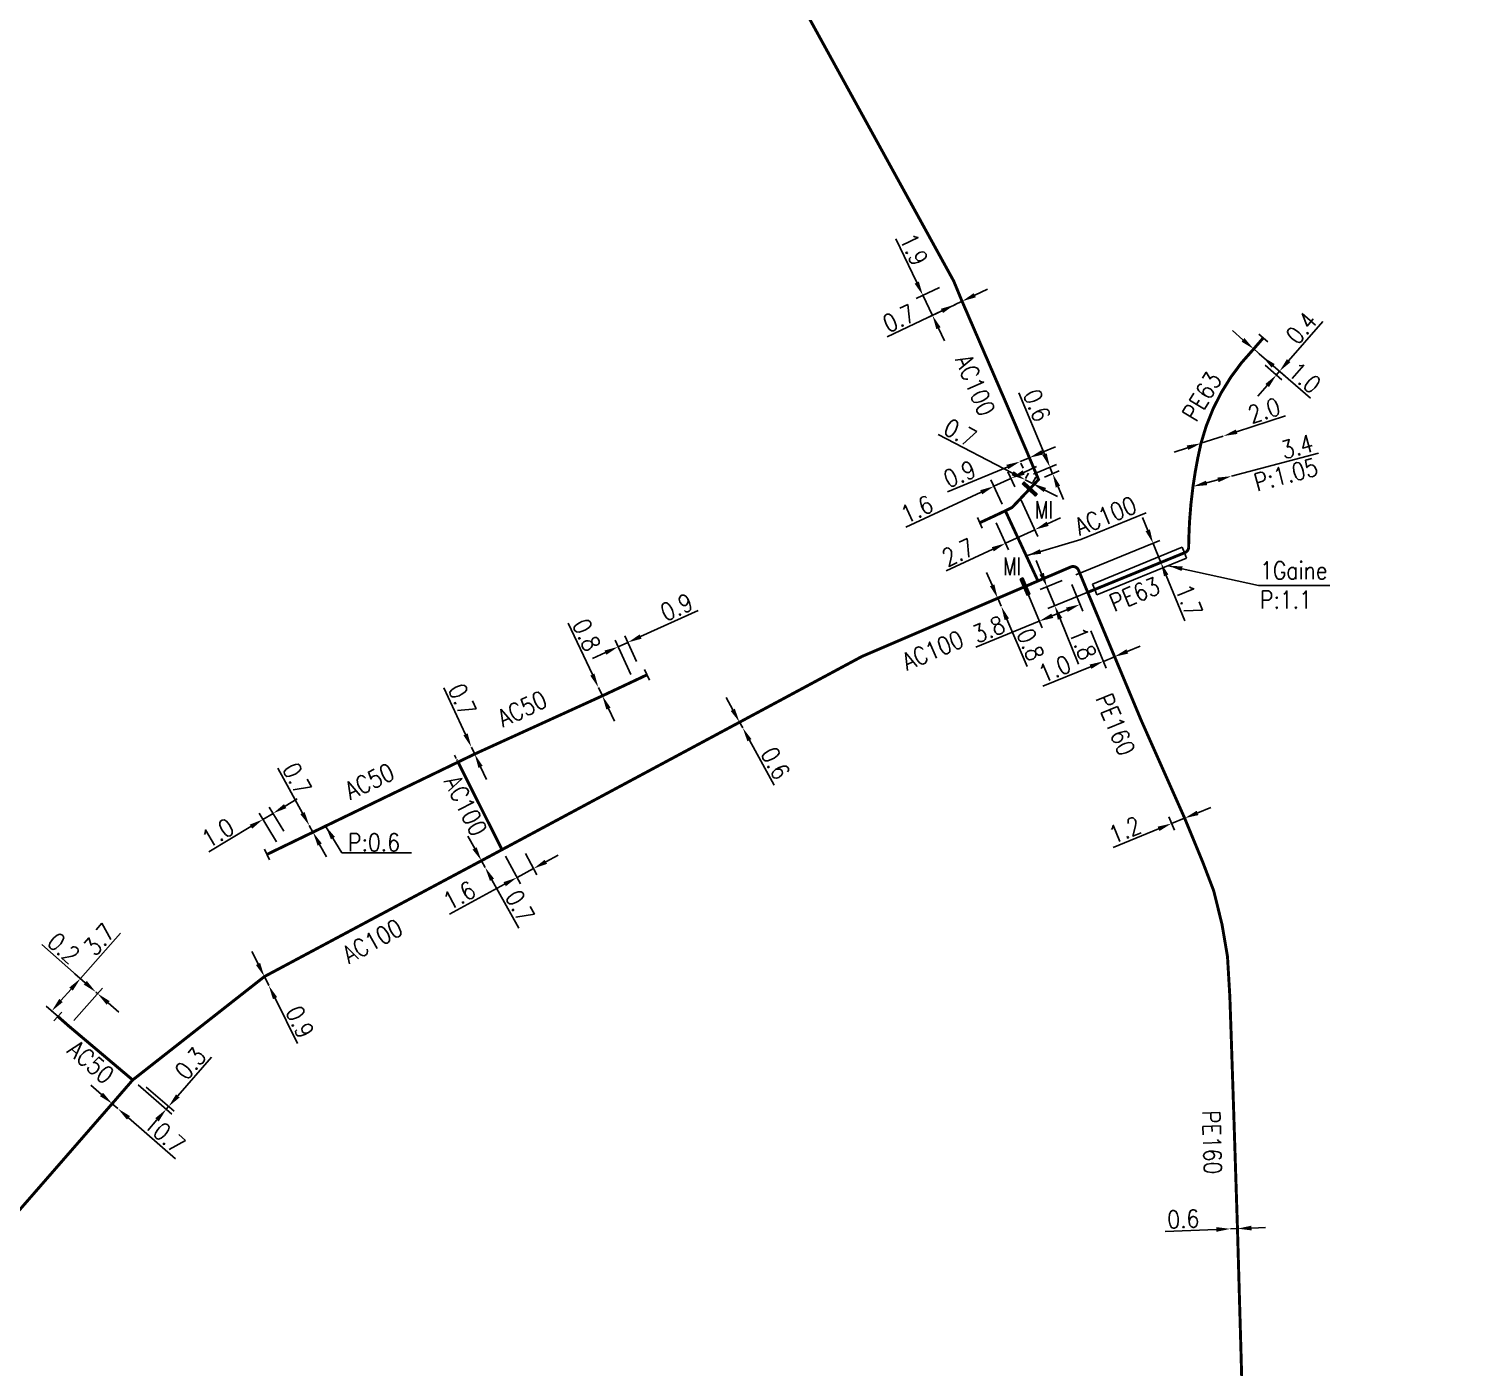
# Model space of a CAD drawing. Header units: millimetres. Extents: x 107995 to 109002, y 120994 to 122000.
# Drawn here: x 108829.9 to 108952.1, y 121312.1 to 121426.2 of the extents above; entities that cross this region are included whole.
import ezdxf
from ezdxf.enums import TextEntityAlignment as Align

# ---------------------------------------------------------------- set-up
doc = ezdxf.new("R2010")
doc.units = ezdxf.units.MM
doc.header["$PDMODE"] = 34
for name, pattern in [('CENTER', [50.8, 31.75, -6.35, 6.35, -6.35]), ('L_25_AP', [2000, 1000, 1000]), ('L_25_PE', [2000, 1000, 1000])]:
    doc.linetypes.add(name, pattern=pattern)
doc.layers.get('0').update_dxf_attribs({"linetype": 'CONTINUOUS'})
doc.layers.get('DEFPOINTS').update_dxf_attribs({"linetype": 'CONTINUOUS'})
for name, color, linetype in [('L_150', 1, 'CONTINUOUS'), ('L_340', 7, 'CONTINUOUS'), ('L_400', 7, 'CONTINUOUS')]:
    doc.layers.add(name, color=color, linetype=linetype)
doc.styles.add('G_ROMANS', font='ROMANS.SHX', dxfattribs={"width": 0.75})
doc.styles.get("Standard").update_dxf_attribs({"font": 'romans.shx', "width": 0.85})
doc.dimstyles.get("Standard").update_dxf_attribs({"dimtxt": 1.5, "dimasz": 1.2, "dimexe": 0.625, "dimexo": 0.625, "dimgap": 0.25, "dimtad": 1, "dimdec": 1, "dimzin": 0, "dimdsep": 46, "dimtxsty": 'Standard', "dimcen": -0.5, "dimadec": 0, "dimazin": 0, "dimtfac": 1, "dimtdec": 1, "dimtmove": 0, "dimatfit": 3, "dimfxl": 0, "dimtolj": 1, "dimtzin": 0, "dimarcsym": 0})

# ---------------------------------------------------------------- blocks, each defined once
blk = doc.blocks.new('*D577')
at = {"layer": 'DEFPOINTS', "color": 0, "linetype": 'Continuous', "transparency": 16777216}
for p in [(108837.01, 121334.61), (108837.5, 121334.19), (108837.5, 121334.19)]:
    blk.add_point(p, dxfattribs=at)
at = {"layer": 'L_150', "color": 0, "linetype": 'Continuous', "lineweight": -2, "transparency": 16777216}
for p, q in [((108836.1, 121335.4), (108835.2, 121336.19)), ((108837.01, 121334.61), (108837.5, 121334.19)), ((108838.4, 121333.4), (108842.41, 121329.9))]:
    blk.add_line(p, q, dxfattribs=at)
at = {"layer": 'L_150', "color": 0, "linetype": 'Continuous', "transparency": 16777216}
for points in [[(108836.23, 121335.55), (108835.97, 121335.25), (108837.01, 121334.61)], [(108838.53, 121333.55), (108838.27, 121333.25), (108837.5, 121334.19)]]:
    blk.add_solid(points, dxfattribs=at)
at = {"layer": 'L_150', "color": 0, "linetype": 'Continuous', "transparency": 16777216, "insert": (108841.87, 121331.7), "char_height": 1.5, "attachment_point": 5, "rotation": 318.934}
blk.add_mtext('\\A1;0.7', dxfattribs=at)
blk = doc.blocks.new('*D525')
at = {"layer": 'DEFPOINTS', "color": 0, "linetype": 'Continuous', "transparency": 16777216}
for p in [(108838.76, 121336.63), (108839.45, 121336.43), (108841.62, 121334.14)]:
    blk.add_point(p, dxfattribs=at)
at = {"layer": 'L_150', "color": 0, "linetype": 'Continuous', "lineweight": -2, "transparency": 16777216}
for p, q in [((108842.61, 121335.27), (108845.48, 121338.57)), ((108839.23, 121336.22), (108842.09, 121333.73)), ((108839.92, 121336.02), (108842.29, 121333.96)), ((108841.62, 121334.14), (108841.82, 121334.37)), ((108840.83, 121333.24), (108840.04, 121332.33))]:
    blk.add_line(p, q, dxfattribs=at)
at = {"layer": 'L_150', "color": 0, "linetype": 'Continuous', "transparency": 16777216}
for points in [[(108842.45, 121335.4), (108842.76, 121335.14), (108841.82, 121334.37)], [(108840.68, 121333.37), (108840.98, 121333.1), (108841.62, 121334.14)]]:
    blk.add_solid(points, dxfattribs=at)
at = {"layer": 'L_150', "color": 0, "linetype": 'Continuous', "transparency": 16777216, "insert": (108843.68, 121338.03), "char_height": 1.5, "attachment_point": 5, "rotation": 48.934}
blk.add_mtext('\\A1;0.3', dxfattribs=at)
blk = doc.blocks.new('L_340_07')
at = {"color": 0, "linetype": 'Continuous', "const_width": 0.25, "flags": 128}
blk.add_lwpolyline([(0, 0), (1.25, 0)], dxfattribs=at)
at = {"color": 0, "linetype": 'Continuous', "flags": 128}
blk.add_lwpolyline([(1.25, -0.5), (1.25, 0.5)], dxfattribs=at)
at = {"color": 0, "linetype": 'Continuous', "style": 'G_ROMANS', "width": 0.75, "flags": 3}
for tag, p in [('DEF_LEG', (0.72, -3.47)), ('DEF_COUP', (0.72, -5.97)), ('DEF_TYPE', (0.72, -8.47))]:
    blk.add_attdef(tag, text='', height=1.2, dxfattribs=at).set_placement(p, align=Align.MIDDLE)
blk = doc.blocks.new('*D526')
at = {"layer": 'DEFPOINTS', "color": 0, "linetype": 'Continuous', "transparency": 16777216}
for p in [(108849.98, 121345.44), (108850.35, 121344.68), (108850.35, 121344.68)]:
    blk.add_point(p, dxfattribs=at)
at = {"layer": 'L_150', "color": 0, "linetype": 'Continuous', "lineweight": -2, "transparency": 16777216}
for p, q in [((108849.44, 121346.52), (108848.91, 121347.59)), ((108849.98, 121345.44), (108850.35, 121344.68)), ((108850.89, 121343.61), (108852.81, 121339.75))]:
    blk.add_line(p, q, dxfattribs=at)
at = {"layer": 'L_150', "color": 0, "linetype": 'Continuous', "transparency": 16777216}
for points in [[(108849.62, 121346.6), (108849.26, 121346.43), (108849.98, 121345.44)], [(108851.07, 121343.69), (108850.71, 121343.52), (108850.35, 121344.68)]]:
    blk.add_solid(points, dxfattribs=at)
at = {"layer": 'L_150', "color": 0, "linetype": 'Continuous', "transparency": 16777216, "insert": (108853.01, 121341.58), "char_height": 1.5, "attachment_point": 5, "rotation": 296.4349}
blk.add_mtext('\\A1;0.9', dxfattribs=at)
blk = doc.blocks.new('*D527')
at = {"layer": 'DEFPOINTS', "color": 0, "linetype": 'Continuous', "transparency": 16777216}
for p in [(108868.48, 121355.32), (108868.79, 121354.75), (108868.79, 121354.75)]:
    blk.add_point(p, dxfattribs=at)
at = {"layer": 'L_150', "color": 0, "linetype": 'Continuous', "lineweight": -2, "transparency": 16777216}
for p, q in [((108867.9, 121356.37), (108867.32, 121357.42)), ((108868.48, 121355.32), (108868.79, 121354.75)), ((108869.37, 121353.7), (108871.65, 121349.57))]:
    blk.add_line(p, q, dxfattribs=at)
at = {"layer": 'L_150', "color": 0, "linetype": 'Continuous', "transparency": 16777216}
for points in [[(108868.07, 121356.46), (108867.72, 121356.27), (108868.48, 121355.32)], [(108869.55, 121353.79), (108869.2, 121353.6), (108868.79, 121354.75)]]:
    blk.add_solid(points, dxfattribs=at)
at = {"layer": 'L_150', "color": 0, "linetype": 'Continuous', "transparency": 16777216, "insert": (108871.76, 121351.44), "char_height": 1.5, "attachment_point": 5, "rotation": 298.8807}
blk.add_mtext('\\A1;0.7', dxfattribs=at)
blk = doc.blocks.new('*D528')
at = {"layer": 'DEFPOINTS', "color": 0, "linetype": 'Continuous', "transparency": 16777216}
for p in [(108890.47, 121367.12), (108890.74, 121366.64), (108890.74, 121366.64)]:
    blk.add_point(p, dxfattribs=at)
at = {"layer": 'L_150', "color": 0, "linetype": 'Continuous', "lineweight": -2, "transparency": 16777216}
for p, q in [((108889.89, 121368.18), (108889.32, 121369.23)), ((108890.47, 121367.12), (108890.74, 121366.64)), ((108891.31, 121365.59), (108893.41, 121361.76))]:
    blk.add_line(p, q, dxfattribs=at)
at = {"layer": 'L_150', "color": 0, "linetype": 'Continuous', "transparency": 16777216}
for points in [[(108890.07, 121368.27), (108889.72, 121368.08), (108890.47, 121367.12)], [(108891.49, 121365.68), (108891.14, 121365.49), (108890.74, 121366.64)]]:
    blk.add_solid(points, dxfattribs=at)
at = {"layer": 'L_150', "color": 0, "linetype": 'Continuous', "transparency": 16777216, "insert": (108893.53, 121363.63), "char_height": 1.5, "attachment_point": 5, "rotation": 298.7345}
blk.add_mtext('\\A1;0.6', dxfattribs=at)
blk = doc.blocks.new('*D529')
at = {"layer": 'DEFPOINTS', "color": 0, "linetype": 'Continuous', "transparency": 16777216}
for p in [(108867.62, 121365), (108867.62, 121365), (108867.9, 121364.41)]:
    blk.add_point(p, dxfattribs=at)
at = {"layer": 'L_150', "color": 0, "linetype": 'Continuous', "lineweight": -2, "transparency": 16777216}
for p, q in [((108867.12, 121366.08), (108865.27, 121370.05)), ((108867.9, 121364.41), (108867.62, 121365)), ((108868.4, 121363.32), (108868.91, 121362.23))]:
    blk.add_line(p, q, dxfattribs=at)
at = {"layer": 'L_150', "color": 0, "linetype": 'Continuous', "transparency": 16777216}
for points in [[(108867.3, 121366.17), (108866.94, 121366), (108867.62, 121365)], [(108868.58, 121363.4), (108868.22, 121363.23), (108867.9, 121364.41)]]:
    blk.add_solid(points, dxfattribs=at)
at = {"layer": 'L_150', "color": 0, "linetype": 'Continuous', "transparency": 16777216, "insert": (108866.85, 121369.03), "char_height": 1.5, "attachment_point": 5, "rotation": 294.9248}
blk.add_mtext('\\A1;0.7', dxfattribs=at)
blk = doc.blocks.new('*D530')
at = {"layer": 'DEFPOINTS', "color": 0, "linetype": 'Continuous', "transparency": 16777216}
for p in [(108853.81, 121358.32), (108853.81, 121358.32), (108854.12, 121357.75)]:
    blk.add_point(p, dxfattribs=at)
at = {"layer": 'L_150', "color": 0, "linetype": 'Continuous', "lineweight": -2, "transparency": 16777216}
for p, q in [((108853.23, 121359.37), (108851.14, 121363.21)), ((108854.12, 121357.75), (108853.81, 121358.32)), ((108854.69, 121356.7), (108855.27, 121355.64))]:
    blk.add_line(p, q, dxfattribs=at)
at = {"layer": 'L_150', "color": 0, "linetype": 'Continuous', "transparency": 16777216}
for points in [[(108853.41, 121359.47), (108853.05, 121359.28), (108853.81, 121358.32)], [(108854.87, 121356.79), (108854.52, 121356.6), (108854.12, 121357.75)]]:
    blk.add_solid(points, dxfattribs=at)
at = {"layer": 'L_150', "color": 0, "linetype": 'Continuous', "transparency": 16777216, "insert": (108852.77, 121362.3), "char_height": 1.5, "attachment_point": 5, "rotation": 298.6221}
blk.add_mtext('\\A1;0.7', dxfattribs=at)
blk = doc.blocks.new('*D531')
at = {"layer": 'DEFPOINTS', "color": 0, "linetype": 'Continuous', "transparency": 16777216}
for p in [(108849.86, 121358.84), (108851.33, 121356.4), (108851.95, 121357.31)]:
    blk.add_point(p, dxfattribs=at)
at = {"layer": 'L_340', "color": 0, "linetype": 'Continuous', "lineweight": -2, "transparency": 16777216}
for p, q in [((108851.75, 121359.97), (108852.78, 121360.59)), ((108851.01, 121356.94), (108849.54, 121359.37)), ((108850.72, 121359.35), (108849.86, 121358.84)), ((108851.63, 121357.84), (108850.4, 121359.89)), ((108848.84, 121358.22), (108845.25, 121356.06))]:
    blk.add_line(p, q, dxfattribs=at)
at = {"layer": 'L_340', "color": 0, "linetype": 'Continuous', "transparency": 16777216}
for points in [[(108851.65, 121360.14), (108851.85, 121359.8), (108850.72, 121359.35)], [(108848.73, 121358.39), (108848.94, 121358.05), (108849.86, 121358.84)]]:
    blk.add_solid(points, dxfattribs=at)
at = {"layer": 'L_340', "color": 0, "linetype": 'Continuous', "transparency": 16777216, "insert": (108846.01, 121357.69), "char_height": 1.5, "attachment_point": 5, "rotation": 31.0027}
blk.add_mtext('\\A1;1.0', dxfattribs=at)
blk = doc.blocks.new('*D532')
at = {"layer": 'DEFPOINTS', "color": 0, "linetype": 'Continuous', "transparency": 16777216}
for p in [(108878.44, 121370.09), (108878.44, 121370.09), (108878.78, 121369.37)]:
    blk.add_point(p, dxfattribs=at)
at = {"layer": 'L_150', "color": 0, "linetype": 'Continuous', "lineweight": -2, "transparency": 16777216}
for p, q in [((108877.93, 121371.18), (108875.86, 121375.57)), ((108878.78, 121369.37), (108878.44, 121370.09)), ((108879.3, 121368.28), (108879.81, 121367.2))]:
    blk.add_line(p, q, dxfattribs=at)
at = {"layer": 'L_150', "color": 0, "linetype": 'Continuous', "transparency": 16777216}
for points in [[(108878.11, 121371.26), (108877.75, 121371.09), (108878.44, 121370.09)], [(108879.48, 121368.37), (108879.12, 121368.2), (108878.78, 121369.37)]]:
    blk.add_solid(points, dxfattribs=at)
at = {"layer": 'L_150', "color": 0, "linetype": 'Continuous', "transparency": 16777216, "insert": (108877.44, 121374.56), "char_height": 1.5, "attachment_point": 5, "rotation": 295.257}
blk.add_mtext('\\A1;0.8', dxfattribs=at)
blk = doc.blocks.new('*D533')
at = {"layer": 'DEFPOINTS', "color": 0, "linetype": 'Continuous', "transparency": 16777216}
for p in [(108880.13, 121373.55), (108881.95, 121371.73), (108881.46, 121370.63)]:
    blk.add_point(p, dxfattribs=at)
at = {"layer": 'L_340', "color": 0, "linetype": 'Continuous', "lineweight": -2, "transparency": 16777216}
for p, q in [((108882.04, 121374.42), (108886.94, 121376.65)), ((108881.2, 121371.2), (108879.87, 121374.12)), ((108880.13, 121373.55), (108880.95, 121373.92)), ((108881.69, 121372.3), (108880.69, 121374.49)), ((108879.04, 121373.05), (108877.95, 121372.55))]:
    blk.add_line(p, q, dxfattribs=at)
at = {"layer": 'L_340', "color": 0, "linetype": 'Continuous', "transparency": 16777216}
for points in [[(108878.96, 121373.23), (108879.12, 121372.87), (108880.13, 121373.55)], [(108881.96, 121374.6), (108882.13, 121374.24), (108880.95, 121373.92)]]:
    blk.add_solid(points, dxfattribs=at)
at = {"layer": 'L_340', "color": 0, "linetype": 'Continuous', "transparency": 16777216, "insert": (108885.11, 121376.92), "char_height": 1.5, "attachment_point": 5, "rotation": 24.5069}
blk.add_mtext('\\A1;0.9', dxfattribs=at)
blk = doc.blocks.new('*D534')
at = {"layer": 'DEFPOINTS', "color": 0, "linetype": 'Continuous', "transparency": 16777216}
for p in [(108912.47, 121377.69), (108912.77, 121377), (108912.77, 121377)]:
    blk.add_point(p, dxfattribs=at)
at = {"layer": 'L_150', "color": 0, "linetype": 'Continuous', "lineweight": -2, "transparency": 16777216}
for p, q in [((108912, 121378.79), (108911.52, 121379.89)), ((108912.47, 121377.69), (108912.77, 121377)), ((108913.25, 121375.9), (108914.98, 121371.88))]:
    blk.add_line(p, q, dxfattribs=at)
at = {"layer": 'L_150', "color": 0, "linetype": 'Continuous', "transparency": 16777216}
for points in [[(108912.18, 121378.87), (108911.81, 121378.71), (108912.47, 121377.69)], [(108913.43, 121375.97), (108913.06, 121375.82), (108912.77, 121377)]]:
    blk.add_solid(points, dxfattribs=at)
at = {"layer": 'L_150', "color": 0, "linetype": 'Continuous', "transparency": 16777216, "insert": (108915.27, 121373.74), "char_height": 1.5, "attachment_point": 5, "rotation": 293.3834}
blk.add_mtext('\\A1;0.8', dxfattribs=at)
blk = doc.blocks.new('*D535')
at = {"layer": 'DEFPOINTS', "color": 0, "linetype": 'Continuous', "transparency": 16777216}
for p in [(108913.6, 121387.9), (108914.2, 121386.61), (108913.12, 121385.14)]:
    blk.add_point(p, dxfattribs=at)
at = {"layer": 'L_150', "color": 0, "linetype": 'Continuous', "lineweight": -2, "transparency": 16777216}
for p, q in [((108913.93, 121387.18), (108913.34, 121388.47)), ((108914.69, 121388.41), (108915.78, 121388.91)), ((108912.85, 121385.71), (108911.89, 121387.79)), ((108913.6, 121387.9), (108912.15, 121387.23)), ((108911.06, 121386.72), (108904.64, 121383.74))]:
    blk.add_line(p, q, dxfattribs=at)
at = {"layer": 'L_150', "color": 0, "linetype": 'Continuous', "transparency": 16777216}
for points in [[(108914.6, 121388.59), (108914.77, 121388.22), (108913.6, 121387.9)], [(108910.98, 121386.9), (108911.14, 121386.54), (108912.15, 121387.23)]]:
    blk.add_solid(points, dxfattribs=at)
at = {"layer": 'L_150', "color": 0, "linetype": 'Continuous', "transparency": 16777216, "insert": (108905.58, 121385.27), "char_height": 1.5, "attachment_point": 5, "rotation": 24.926}
blk.add_mtext('\\A1;1.6', dxfattribs=at)
blk = doc.blocks.new('*D536')
at = {"layer": 'DEFPOINTS', "color": 0, "linetype": 'Continuous', "transparency": 16777216}
for p in [(108914.79, 121378.68), (108918.54, 121379.43), (108919.48, 121377.16)]:
    blk.add_point(p, dxfattribs=at)
at = {"layer": 'L_340', "color": 0, "linetype": 'Continuous', "lineweight": -2, "transparency": 16777216}
for p, q in [((108918.78, 121378.85), (108919.71, 121376.59)), ((108915.03, 121378.1), (108916.25, 121375.16)), ((108918.37, 121376.71), (108917.12, 121376.19)), ((108916.01, 121375.73), (108910.61, 121373.51))]:
    blk.add_line(p, q, dxfattribs=at)
at = {"layer": 'L_340', "color": 0, "linetype": 'Continuous', "transparency": 16777216}
for points in [[(108918.29, 121376.89), (108918.44, 121376.52), (108919.48, 121377.16)], [(108917.04, 121376.38), (108917.2, 121376.01), (108916.01, 121375.73)]]:
    blk.add_solid(points, dxfattribs=at)
at = {"layer": 'L_340', "color": 0, "linetype": 'Continuous', "transparency": 16777216, "insert": (108911.7, 121375.04), "char_height": 1.5, "attachment_point": 5, "rotation": 22.4055}
blk.add_mtext('\\A1;3.8', dxfattribs=at)
blk = doc.blocks.new('*D539')
at = {"layer": 'DEFPOINTS', "color": 0, "linetype": 'Continuous', "transparency": 16777216}
for p in [(108871.93, 121356.48), (108870.23, 121356.26), (108871.51, 121353.89)]:
    blk.add_point(p, dxfattribs=at)
at = {"layer": 'L_150', "color": 0, "linetype": 'Continuous', "lineweight": -2, "transparency": 16777216}
for p, q in [((108870.52, 121355.71), (108871.81, 121353.34)), ((108872.22, 121355.93), (108873.21, 121354.11)), ((108873.97, 121355.23), (108875.02, 121355.8)), ((108872.92, 121354.65), (108871.51, 121353.89)), ((108870.45, 121353.32), (108865.75, 121350.76))]:
    blk.add_line(p, q, dxfattribs=at)
at = {"layer": 'L_150', "color": 0, "linetype": 'Continuous', "transparency": 16777216}
for points in [[(108873.87, 121355.4), (108874.07, 121355.05), (108872.92, 121354.65)], [(108870.36, 121353.49), (108870.55, 121353.14), (108871.51, 121353.89)]]:
    blk.add_solid(points, dxfattribs=at)
at = {"layer": 'L_150', "color": 0, "linetype": 'Continuous', "transparency": 16777216, "insert": (108866.58, 121352.36), "char_height": 1.5, "attachment_point": 5, "rotation": 28.4919}
blk.add_mtext('\\A1;1.6', dxfattribs=at)
blk = doc.blocks.new('*D540')
at = {"layer": 'DEFPOINTS', "color": 0, "linetype": 'Continuous', "transparency": 16777216}
for p in [(108921.09, 121375.88), (108920.16, 121375.5), (108921.48, 121372.31)]:
    blk.add_point(p, dxfattribs=at)
at = {"layer": 'L_150', "color": 0, "linetype": 'Continuous', "lineweight": -2, "transparency": 16777216}
for p, q in [((108920.4, 121374.92), (108921.72, 121371.74)), ((108921.33, 121375.3), (108922.65, 121372.12)), ((108923.51, 121373.16), (108924.62, 121373.61)), ((108922.41, 121372.7), (108921.48, 121372.31)), ((108920.37, 121371.85), (108916.32, 121370.18))]:
    blk.add_line(p, q, dxfattribs=at)
at = {"layer": 'L_150', "color": 0, "linetype": 'Continuous', "transparency": 16777216}
for points in [[(108920.3, 121372.04), (108920.45, 121371.67), (108921.48, 121372.31)], [(108923.44, 121373.34), (108923.59, 121372.97), (108922.41, 121372.7)]]:
    blk.add_solid(points, dxfattribs=at)
at = {"layer": 'L_150', "color": 0, "linetype": 'Continuous', "transparency": 16777216, "insert": (108917.32, 121371.67), "char_height": 1.5, "attachment_point": 5, "rotation": 22.4974}
blk.add_mtext('\\A1;1.0', dxfattribs=at)
blk = doc.blocks.new('*D541')
at = {"layer": 'DEFPOINTS', "color": 0, "linetype": 'Continuous', "transparency": 16777216}
for p in [(108914.21, 121389.77), (108914.39, 121389.34), (108914.99, 121390.09)]:
    blk.add_point(p, dxfattribs=at)
at = {"layer": 'L_150', "color": 0, "linetype": 'Continuous', "lineweight": -2, "transparency": 16777216}
for p, q in [((108916.28, 121390.13), (108917.39, 121390.59)), ((108915.17, 121389.66), (108914.39, 121389.34)), ((108915.24, 121389.52), (108915.41, 121389.09)), ((108913.28, 121388.87), (108908.18, 121386.75)), ((108914.45, 121389.19), (108914.63, 121388.76))]:
    blk.add_line(p, q, dxfattribs=at)
at = {"layer": 'L_150', "color": 0, "linetype": 'Continuous', "transparency": 16777216}
for points in [[(108913.21, 121389.06), (108913.36, 121388.69), (108914.39, 121389.34)], [(108916.2, 121390.31), (108916.36, 121389.94), (108915.17, 121389.66)]]:
    blk.add_solid(points, dxfattribs=at)
at = {"layer": 'L_150', "color": 0, "linetype": 'Continuous', "transparency": 16777216, "insert": (108909.23, 121388.27), "char_height": 1.5, "attachment_point": 5, "rotation": 22.6484}
blk.add_mtext('\\A1;0.9', dxfattribs=at)
blk = doc.blocks.new('L_340_16')
at = {"linetype": 'Continuous'}
blk.add_hatch(color=0, dxfattribs=at).paths.add_polyline_path([(0.125, 0.75), (-0.125, 0.75), (-0.125, -0.75), (0.125, -0.75)])
at = {"color": 0, "linetype": 'Continuous'}
blk.add_lwpolyline([(-0.125, 0.75), (0.125, 0.75), (0.125, -0.75), (-0.125, -0.75)], close=True, dxfattribs=at)
at = {"color": 0, "linetype": 'Continuous', "width": 0.75}
for tag, height, flags, p in [('MI', 1.5, 8, (0, 3)), ('DEF_LEG', 1.2, 3, (0, -5)), ('DEF_COUP', 1.2, 3, (0, -7.5)), ('DEF_TYPE', 1.2, 3, (0, -10))]:
    blk.add_attdef(tag, text='', height=height, dxfattribs=dict(at, flags=flags)).set_placement(p, align=Align.MIDDLE)
blk = doc.blocks.new('*D590')
at = {"layer": 'DEFPOINTS', "color": 0, "linetype": 'Continuous', "transparency": 16777216}
for p in [(108928.74, 121381.71), (108916.66, 121378.66), (108918.54, 121379.43)]:
    blk.add_point(p, dxfattribs=at)
at = {"layer": 'L_150', "color": 0, "linetype": 'Continuous', "lineweight": -2, "transparency": 16777216}
for p, q in [((108916.21, 121379.78), (108915.76, 121380.89)), ((108928.16, 121381.47), (108916.75, 121376.81)), ((108917.96, 121379.2), (108916.09, 121378.43)), ((108916.66, 121378.66), (108917.33, 121377.04)), ((108917.78, 121375.93), (108919.36, 121372.06))]:
    blk.add_line(p, q, dxfattribs=at)
at = {"layer": 'L_150', "color": 0, "linetype": 'Continuous', "transparency": 16777216}
for points in [[(108916.4, 121379.85), (108916.02, 121379.7), (108916.66, 121378.66)], [(108917.97, 121376.01), (108917.59, 121375.86), (108917.33, 121377.04)]]:
    blk.add_solid(points, dxfattribs=at)
at = {"layer": 'L_150', "color": 0, "linetype": 'Continuous', "transparency": 16777216, "insert": (108919.72, 121373.82), "char_height": 1.5, "attachment_point": 5, "rotation": 292.2257}
blk.add_mtext('\\A1;1.8', dxfattribs=at)
blk = doc.blocks.new('*D591')
at = {"layer": 'DEFPOINTS', "color": 0, "linetype": 'Continuous', "transparency": 16777216}
for p in [(108934.28, 121398.93), (108934.78, 121397.97), (108936.22, 121396.72)]:
    blk.add_point(p, dxfattribs=at)
at = {"layer": 'L_340', "color": 0, "linetype": 'Continuous', "lineweight": -2, "transparency": 16777216}
for p, q in [((108937.26, 121397.93), (108940.16, 121401.28)), ((108934.75, 121398.52), (108936.95, 121396.62)), ((108935.25, 121397.56), (108936.69, 121396.31)), ((108936.22, 121396.72), (108936.48, 121397.03)), ((108935.43, 121395.82), (108934.64, 121394.91))]:
    blk.add_line(p, q, dxfattribs=at)
at = {"layer": 'L_340', "color": 0, "linetype": 'Continuous', "transparency": 16777216}
for points in [[(108937.11, 121398.06), (108937.41, 121397.8), (108936.48, 121397.03)], [(108935.28, 121395.95), (108935.58, 121395.68), (108936.22, 121396.72)]]:
    blk.add_solid(points, dxfattribs=at)
at = {"layer": 'L_340', "color": 0, "linetype": 'Continuous', "transparency": 16777216, "insert": (108938.35, 121400.72), "char_height": 1.5, "attachment_point": 5, "rotation": 49.1198}
blk.add_mtext('\\A1;0.4', dxfattribs=at)
blk = doc.blocks.new('*D592')
at = {"layer": 'DEFPOINTS', "color": 0, "linetype": 'Continuous', "transparency": 16777216}
for p in [(108934.28, 121398.93), (108935.04, 121398.27), (108935.04, 121398.27)]:
    blk.add_point(p, dxfattribs=at)
at = {"layer": 'L_340', "color": 0, "linetype": 'Continuous', "lineweight": -2, "transparency": 16777216}
for p, q in [((108933.37, 121399.71), (108932.47, 121400.5)), ((108934.28, 121398.93), (108935.04, 121398.27)), ((108935.94, 121397.49), (108939.11, 121394.74))]:
    blk.add_line(p, q, dxfattribs=at)
at = {"layer": 'L_340', "color": 0, "linetype": 'Continuous', "transparency": 16777216}
for points in [[(108933.5, 121399.86), (108933.24, 121399.56), (108934.28, 121398.93)], [(108936.08, 121397.64), (108935.81, 121397.34), (108935.04, 121398.27)]]:
    blk.add_solid(points, dxfattribs=at)
at = {"layer": 'L_340', "color": 0, "linetype": 'Continuous', "transparency": 16777216, "insert": (108938.64, 121396.48), "char_height": 1.5, "attachment_point": 5, "rotation": 319.1198}
blk.add_mtext('\\A1;1.0', dxfattribs=at)
blk = doc.blocks.new('*D593')
at = {"layer": 'DEFPOINTS', "color": 0, "linetype": 'Continuous', "transparency": 16777216}
for p in [(108929.79, 121390.89), (108931.69, 121391.51), (108931.69, 121391.51)]:
    blk.add_point(p, dxfattribs=at)
at = {"layer": 'L_150', "color": 0, "linetype": 'Continuous', "lineweight": -2, "transparency": 16777216}
for p, q in [((108932.83, 121391.88), (108936.99, 121393.23)), ((108928.64, 121390.52), (108927.5, 121390.15)), ((108929.79, 121390.89), (108931.69, 121391.51))]:
    blk.add_line(p, q, dxfattribs=at)
at = {"layer": 'L_150', "color": 0, "linetype": 'Continuous', "transparency": 16777216}
for points in [[(108932.77, 121392.07), (108932.89, 121391.69), (108931.69, 121391.51)], [(108928.58, 121390.71), (108928.71, 121390.33), (108929.79, 121390.89)]]:
    blk.add_solid(points, dxfattribs=at)
at = {"layer": 'L_150', "color": 0, "linetype": 'Continuous', "transparency": 16777216, "insert": (108935.17, 121393.69), "char_height": 1.5, "attachment_point": 5, "rotation": 18.0025}
blk.add_mtext('\\A1;2.0', dxfattribs=at)
blk = doc.blocks.new('*D594')
at = {"layer": 'DEFPOINTS', "color": 0, "linetype": 'Continuous', "transparency": 16777216}
for p in [(108932.39, 121388.09), (108932.39, 121388.09), (108929.11, 121387.21)]:
    blk.add_point(p, dxfattribs=at)
at = {"layer": 'L_150', "color": 0, "linetype": 'Continuous', "lineweight": -2, "transparency": 16777216}
for p, q in [((108932.39, 121388.09), (108939.8, 121390.06)), ((108930.27, 121387.52), (108931.23, 121387.78))]:
    blk.add_line(p, q, dxfattribs=at)
at = {"layer": 'L_150', "color": 0, "linetype": 'Continuous', "transparency": 16777216}
for points in [[(108931.18, 121387.97), (108931.29, 121387.58), (108932.39, 121388.09)], [(108930.22, 121387.71), (108930.32, 121387.33), (108929.11, 121387.21)]]:
    blk.add_solid(points, dxfattribs=at)
at = {"layer": 'L_150', "color": 0, "linetype": 'Continuous', "transparency": 16777216, "insert": (108937.98, 121390.61), "char_height": 1.5, "attachment_point": 5, "rotation": 14.9388}
blk.add_mtext('\\A1;3.4', dxfattribs=at)
blk = doc.blocks.new('*D596')
at = {"layer": 'DEFPOINTS', "color": 0, "linetype": 'Continuous', "transparency": 16777216}
for p in [(108928.4, 121358.94), (108927.28, 121358.49), (108927.75, 121357.34)]:
    blk.add_point(p, dxfattribs=at)
at = {"layer": 'L_150', "color": 0, "linetype": 'Continuous', "lineweight": -2, "transparency": 16777216}
for p, q in [((108927.52, 121357.92), (108927.05, 121359.07)), ((108928.4, 121358.94), (108927.28, 121358.49)), ((108929.51, 121359.4), (108930.62, 121359.85)), ((108926.17, 121358.04), (108922.3, 121356.45))]:
    blk.add_line(p, q, dxfattribs=at)
at = {"layer": 'L_150', "color": 0, "linetype": 'Continuous', "transparency": 16777216}
for points in [[(108929.43, 121359.58), (108929.58, 121359.21), (108928.4, 121358.94)], [(108926.1, 121358.22), (108926.25, 121357.85), (108927.28, 121358.49)]]:
    blk.add_solid(points, dxfattribs=at)
at = {"layer": 'L_150', "color": 0, "linetype": 'Continuous', "transparency": 16777216, "insert": (108923.3, 121357.94), "char_height": 1.5, "attachment_point": 5, "rotation": 22.2168}
blk.add_mtext('\\A1;1.2', dxfattribs=at)
blk = doc.blocks.new('*D597')
at = {"layer": 'DEFPOINTS', "color": 0, "linetype": 'Continuous', "transparency": 16777216}
for p in [(108932.3, 121323.94), (108932.3, 121323.94), (108932.9, 121323.96)]:
    blk.add_point(p, dxfattribs=at)
at = {"layer": 'L_150', "color": 0, "linetype": 'Continuous', "lineweight": -2, "transparency": 16777216}
for p, q in [((108931.1, 121323.89), (108926.73, 121323.72)), ((108932.9, 121323.96), (108932.3, 121323.94)), ((108934.1, 121324.01), (108935.29, 121324.06))]:
    blk.add_line(p, q, dxfattribs=at)
at = {"layer": 'L_150', "color": 0, "linetype": 'Continuous', "transparency": 16777216}
for points in [[(108931.09, 121324.09), (108931.11, 121323.69), (108932.3, 121323.94)], [(108934.09, 121324.21), (108934.1, 121323.81), (108932.9, 121323.96)]]:
    blk.add_solid(points, dxfattribs=at)
at = {"layer": 'L_150', "color": 0, "linetype": 'Continuous', "transparency": 16777216, "insert": (108928.28, 121324.78), "char_height": 1.5, "attachment_point": 5, "rotation": 2.2697}
blk.add_mtext('\\A1;0.6', dxfattribs=at)
blk = doc.blocks.new('*D733')
at = {"layer": 'DEFPOINTS', "color": 0, "linetype": 'Continuous', "transparency": 16777216}
for p in [(108914.2, 121386.61), (108912.06, 121384.68), (108915.63, 121383.53)]:
    blk.add_point(p, dxfattribs=at)
at = {"layer": 'L_340', "color": 0, "linetype": 'Continuous', "lineweight": -2, "transparency": 16777216}
for p, q in [((108914.46, 121386.05), (108915.9, 121382.96)), ((108916.72, 121384.03), (108917.81, 121384.54)), ((108912.33, 121384.12), (108913.4, 121381.8)), ((108915.63, 121383.53), (108913.14, 121382.37)), ((108912.05, 121381.86), (108908.09, 121380.02))]:
    blk.add_line(p, q, dxfattribs=at)
at = {"layer": 'L_340', "color": 0, "linetype": 'Continuous', "transparency": 16777216}
for points in [[(108916.64, 121384.21), (108916.81, 121383.85), (108915.63, 121383.53)], [(108911.97, 121382.04), (108912.13, 121381.68), (108913.14, 121382.37)]]:
    blk.add_solid(points, dxfattribs=at)
at = {"layer": 'L_340', "color": 0, "linetype": 'Continuous', "transparency": 16777216, "insert": (108909.1, 121381.59), "char_height": 1.5, "attachment_point": 5, "rotation": 24.926}
blk.add_mtext('\\A1;2.7', dxfattribs=at)
blk = doc.blocks.new('*D734')
at = {"layer": 'DEFPOINTS', "color": 0, "linetype": 'Continuous', "transparency": 16777216}
for p in [(108914.57, 121387.32), (108914.81, 121387.79), (108915.19, 121387)]:
    blk.add_point(p, dxfattribs=at)
at = {"layer": 'L_340', "color": 0, "linetype": 'Continuous', "lineweight": -2, "transparency": 16777216}
for p, q in [((108913.74, 121388.34), (108907.4, 121391.63)), ((108914.85, 121387.88), (108915.1, 121388.34)), ((108915.43, 121387.47), (108914.81, 121387.79)), ((108915.47, 121387.55), (108915.72, 121388.02)), ((108916.49, 121386.91), (108917.56, 121386.36))]:
    blk.add_line(p, q, dxfattribs=at)
at = {"layer": 'L_340', "color": 0, "linetype": 'Continuous', "transparency": 16777216}
for points in [[(108913.83, 121388.52), (108913.65, 121388.16), (108914.81, 121387.79)], [(108916.59, 121387.09), (108916.4, 121386.74), (108915.43, 121387.47)]]:
    blk.add_solid(points, dxfattribs=at)
at = {"layer": 'L_340', "color": 0, "linetype": 'Continuous', "transparency": 16777216, "insert": (108909.27, 121391.79), "char_height": 1.5, "attachment_point": 5, "rotation": 332.6024}
blk.add_mtext('\\A1;0.7', dxfattribs=at)
blk = doc.blocks.new('*D735')
at = {"layer": 'DEFPOINTS', "color": 0, "linetype": 'Continuous', "transparency": 16777216}
for p in [(108916.92, 121388.86), (108914.93, 121388.03), (108915.89, 121387.78)]:
    blk.add_point(p, dxfattribs=at)
at = {"layer": 'L_150', "color": 0, "linetype": 'Continuous', "lineweight": -2, "transparency": 16777216}
for p, q in [((108916.46, 121389.96), (108914.28, 121395.2)), ((108915.51, 121388.27), (108917.49, 121389.1)), ((108916.46, 121388.02), (108917.72, 121388.54)), ((108917.15, 121388.3), (108916.92, 121388.86)), ((108917.61, 121387.19), (108918.07, 121386.09))]:
    blk.add_line(p, q, dxfattribs=at)
at = {"layer": 'L_150', "color": 0, "linetype": 'Continuous', "transparency": 16777216}
for points in [[(108916.64, 121390.04), (108916.27, 121389.89), (108916.92, 121388.86)], [(108917.79, 121387.27), (108917.42, 121387.12), (108917.15, 121388.3)]]:
    blk.add_solid(points, dxfattribs=at)
at = {"layer": 'L_150', "color": 0, "linetype": 'Continuous', "transparency": 16777216, "insert": (108915.81, 121394.12), "char_height": 1.5, "attachment_point": 5, "rotation": 292.6071}
blk.add_mtext('\\A1;0.6', dxfattribs=at)
blk = doc.blocks.new('*D747')
at = {"layer": 'DEFPOINTS', "color": 0, "linetype": 'Continuous', "transparency": 16777216}
for p in [(108908.06, 121404.45), (108906.09, 121403.51), (108909.43, 121403)]:
    blk.add_point(p, dxfattribs=at)
at = {"layer": 'L_150', "color": 0, "linetype": 'Continuous', "lineweight": -2, "transparency": 16777216}
for p, q in [((108905.57, 121404.59), (108903.8, 121408.32)), ((108907.5, 121404.18), (108905.52, 121403.24)), ((108906.91, 121401.79), (108906.09, 121403.51)), ((108908.87, 121402.73), (108906.34, 121401.52)), ((108907.42, 121400.71), (108907.94, 121399.62))]:
    blk.add_line(p, q, dxfattribs=at)
at = {"layer": 'L_150', "color": 0, "linetype": 'Continuous', "transparency": 16777216}
for points in [[(108905.75, 121404.68), (108905.39, 121404.5), (108906.09, 121403.51)], [(108907.6, 121400.79), (108907.24, 121400.62), (108906.91, 121401.79)]]:
    blk.add_solid(points, dxfattribs=at)
at = {"layer": 'L_150', "color": 0, "linetype": 'Continuous', "transparency": 16777216, "insert": (108905.33, 121407.42), "char_height": 1.5, "attachment_point": 5, "rotation": 295.4939}
blk.add_mtext('\\A1;1.9', dxfattribs=at)
blk = doc.blocks.new('*D748')
at = {"layer": 'DEFPOINTS', "color": 0, "linetype": 'Continuous', "transparency": 16777216}
for p in [(108909.43, 121403), (108908.8, 121402.7), (108908.8, 121402.7)]:
    blk.add_point(p, dxfattribs=at)
at = {"layer": 'L_150', "color": 0, "linetype": 'Continuous', "lineweight": -2, "transparency": 16777216}
for p, q in [((108910.52, 121403.51), (108911.6, 121404.03)), ((108909.43, 121403), (108908.8, 121402.7)), ((108907.72, 121402.18), (108903.06, 121399.96))]:
    blk.add_line(p, q, dxfattribs=at)
at = {"layer": 'L_150', "color": 0, "linetype": 'Continuous', "transparency": 16777216}
for points in [[(108910.43, 121403.69), (108910.6, 121403.33), (108909.43, 121403)], [(108907.63, 121402.36), (108907.81, 121402), (108908.8, 121402.7)]]:
    blk.add_solid(points, dxfattribs=at)
at = {"layer": 'L_150', "color": 0, "linetype": 'Continuous', "transparency": 16777216, "insert": (108904.06, 121401.54), "char_height": 1.5, "attachment_point": 5, "rotation": 25.4939}
blk.add_mtext('\\A1;0.7', dxfattribs=at)
blk = doc.blocks.new('*D914')
at = {"layer": 'DEFPOINTS', "color": 0, "linetype": 'Continuous', "transparency": 16777216}
for p in [(108925.71, 121382.36), (108928.38, 121381.56), (108918.54, 121379.43)]:
    blk.add_point(p, dxfattribs=at)
at = {"layer": 'L_150', "color": 0, "linetype": 'Continuous', "lineweight": -2, "transparency": 16777216}
for p, q in [((108925.26, 121383.47), (108924.8, 121384.58)), ((108919.12, 121379.67), (108926.29, 121382.6)), ((108925.71, 121382.36), (108926.37, 121380.74)), ((108927.8, 121381.33), (108925.8, 121380.51)), ((108926.83, 121379.63), (108928.41, 121375.75))]:
    blk.add_line(p, q, dxfattribs=at)
at = {"layer": 'L_150', "color": 0, "linetype": 'Continuous', "transparency": 16777216}
for points in [[(108925.44, 121383.55), (108925.07, 121383.4), (108925.71, 121382.36)], [(108927.01, 121379.71), (108926.64, 121379.56), (108926.37, 121380.74)]]:
    blk.add_solid(points, dxfattribs=at)
at = {"layer": 'L_150', "color": 0, "linetype": 'Continuous', "transparency": 16777216, "insert": (108928.77, 121377.51), "char_height": 1.5, "attachment_point": 5, "rotation": 292.2257}
blk.add_mtext('\\A1;1.7', dxfattribs=at)
blk = doc.blocks.new('*D932')
at = {"layer": 'DEFPOINTS', "color": 0, "linetype": 'Continuous', "transparency": 16777216}
for p in [(108835.62, 121344.12), (108835.62, 121344.12), (108833.32, 121341.22)]:
    blk.add_point(p, dxfattribs=at)
at = {"layer": 'L_340', "color": 0, "linetype": 'Continuous', "lineweight": -2, "transparency": 16777216}
for p, q in [((108834.72, 121344.92), (108831.03, 121348.17)), ((108833.73, 121341.69), (108836.18, 121344.46)), ((108835.77, 121343.99), (108835.62, 121344.12)), ((108836.67, 121343.2), (108837.57, 121342.4))]:
    blk.add_line(p, q, dxfattribs=at)
at = {"layer": 'L_340', "color": 0, "linetype": 'Continuous', "transparency": 16777216}
for points in [[(108834.85, 121345.07), (108834.58, 121344.77), (108835.62, 121344.12)], [(108836.8, 121343.35), (108836.53, 121343.05), (108835.77, 121343.99)]]:
    blk.add_solid(points, dxfattribs=at)
at = {"layer": 'L_340', "color": 0, "linetype": 'Continuous', "transparency": 16777216, "insert": (108832.88, 121347.87), "char_height": 1.5, "attachment_point": 5, "rotation": 318.5568}
blk.add_mtext('\\A1;0.2', dxfattribs=at)
blk = doc.blocks.new('*D933')
at = {"layer": 'DEFPOINTS', "color": 0, "linetype": 'Continuous', "transparency": 16777216}
for p in [(108834.31, 121345.28), (108835.62, 121344.12), (108833.32, 121341.22)]:
    blk.add_point(p, dxfattribs=at)
at = {"layer": 'L_340', "color": 0, "linetype": 'Continuous', "lineweight": -2, "transparency": 16777216}
for p, q in [((108834.31, 121345.28), (108837.71, 121349.13)), ((108835.15, 121344.54), (108833.84, 121345.69)), ((108832.65, 121343.4), (108833.51, 121344.38)), ((108832.85, 121341.63), (108831.39, 121342.92))]:
    blk.add_line(p, q, dxfattribs=at)
at = {"layer": 'L_340', "color": 0, "linetype": 'Continuous', "transparency": 16777216}
for points in [[(108833.36, 121344.51), (108833.66, 121344.25), (108834.31, 121345.28)], [(108832.5, 121343.54), (108832.8, 121343.27), (108831.86, 121342.5)]]:
    blk.add_solid(points, dxfattribs=at)
at = {"layer": 'L_340', "color": 0, "linetype": 'Continuous', "transparency": 16777216, "insert": (108835.91, 121348.61), "char_height": 1.5, "attachment_point": 5, "rotation": 48.5568}
blk.add_mtext('\\A1;3.7', dxfattribs=at)

msp = doc.modelspace()

# ---------------------------------------------------------------- linework, layer by layer
at = {"layer": 'L_150', "linetype": 'L_25_AP', "const_width": 0.25, "flags": 128}
for points in [[(108854.29, 121498.5), (108860.8, 121487.11), (108862.84, 121483.05), (108870.9, 121469.2), (108874.06, 121463.65), (108875.71, 121464.58), (108877.83, 121460.85), (108883.42, 121450.47), (108886.77, 121444.65), (108908.72, 121404.72), (108909.43, 121403), (108913.18, 121394.33), (108914.99, 121390.09), (108915.95, 121387.8), (108913.7, 121385.43), (108913.12, 121385.14), (108913.12, 121385.14), (108912.08, 121384.65)], [(108913.12, 121385.14), (108915.9, 121379.16), (108914.79, 121378.68)], [(108914.79, 121378.68), (108900.89, 121372.72), (108890.47, 121367.12), (108870.23, 121356.26), (108868.48, 121355.32), (108849.98, 121345.44), (108838.76, 121336.63), (108837.01, 121334.61), (108817.55, 121312.28), (108816.04, 121310.55), (108814.54, 121308.84), (108797.66, 121289.55), (108787.66, 121278.19), (108779.01, 121269.78), (108769.71, 121262.43), (108766.64, 121260.04)], [(108851.33, 121356.4), (108854.12, 121357.75), (108866.48, 121363.72), (108867.9, 121364.41), (108878.78, 121369.37), (108881.46, 121370.63)], [(108870.23, 121356.26), (108866.48, 121363.72)], [(108838.76, 121336.63), (108833.32, 121341.22)]]:
    msp.add_lwpolyline(points, dxfattribs=at)
at = {"layer": 'L_150', "linetype": 'L_25_PE', "const_width": 0.25, "flags": 128}
for points in [[(108920.14, 121378.19), (108928.43, 121381.58, 0.302295), (108928.74, 121382.04), (108928.75, 121382.71, -0.027658), (108929.11, 121387.21, -0.022923), (108929.79, 121390.89, -0.129533), (108934.28, 121398.93)], [(108915.9, 121379.16), (108918.69, 121380.35, -0.417107), (108919.35, 121380.09), (108920.14, 121378.19), (108921.1, 121375.89), (108924.7, 121367.27), (108928.4, 121358.94), (108929.94, 121355.2), (108930.88, 121352.74), (108931.58, 121349.9), (108932.05, 121347.15), (108932.25, 121343.75), (108932.37, 121340.24), (108932.57, 121334.19), (108932.9, 121323.96), (108933.62, 121298.64), (108933.76, 121293.94), (108934.15, 121286.86), (108934.79, 121279.43), (108935.37, 121273.33), (108936.81, 121261), (108937.56, 121255.05), (108938.44, 121248.74), (108939.58, 121241.97), (108943.04, 121217.71), (108945.31, 121201.79), (108949.02, 121176.5), (108950.33, 121167.22), (108951.28, 121160.34), (108952.02, 121152.47), (108951.75, 121144.96), (108951.49, 121142.68), (108951.31, 121141.12), (108951.09, 121139.69), (108950.86, 121138.5), (108950.78, 121138.21), (108950.69, 121138.01), (108950.18, 121136.77), (108950.18, 121136.77), (108949.55, 121135.88), (108948.25, 121134.19), (108947.65, 121133.44), (108946.46, 121132.02), (108946.46, 121132.02), (108946.46, 121132.02), (108946.46, 121132.02), (108946.46, 121132.02), (108939.99, 121124.52), (108930.56, 121115.17)]]:
    msp.add_lwpolyline(points, format="xyb", dxfattribs=at)
at = {"layer": 'L_150', "color": 7, "linetype": 'CENTER', "ltscale": 0.01, "flags": 128}
msp.add_lwpolyline([(108866.18, 121364.32), (108866.48, 121363.72)], dxfattribs=at)
at = {"layer": 'L_400', "color": 7, "linetype": 'CONTINUOUS'}
for p, q in [((108920.55, 121378.9), (108928.19, 121382.03)), ((108928.19, 121382.03), (108928.38, 121381.56)), ((108920.93, 121377.98), (108928.57, 121381.1)), ((108928.57, 121381.1), (108928.38, 121381.56)), ((108920.55, 121378.9), (108920.74, 121378.44)), ((108920.93, 121377.98), (108920.74, 121378.44))]:
    msp.add_line(p, q, dxfattribs=at)

# ---------------------------------------------------------------- block references
at = {"layer": 'L_340'}
for p, rotation in [((108934.28, 121398.93), 49.11975516628256), ((108912.08, 121384.65), 204.926003767733), ((108881.46, 121370.63), 25.25696090967226), ((108851.33, 121356.4), 205.7799374731804), ((108833.32, 121341.22), 138.5568450697508)]:
    msp.add_blockref('L_340_07', p, dxfattribs=dict(at, rotation=rotation))
ref = msp.add_blockref('L_340_16', (108915.19, 121387), dxfattribs=dict(at, rotation=46.57888722726416))
ref.add_attrib('MI', 'MI', dxfattribs={"layer": '0', "color": 0, "linetype": 'Continuous', "height": 1.5, "width": 0.75, "flags": 8}).set_placement((108916.41, 121385.22), align=Align.MIDDLE)
ref = msp.add_blockref('L_340_16', (108914.79, 121378.68), dxfattribs=dict(at, rotation=23.22069463874233))
ref.add_attrib('MI', 'MI', dxfattribs={"layer": '0', "color": 0, "linetype": 'Continuous', "height": 1.5, "width": 0.75, "flags": 8}).set_placement((108913.7, 121380.4), align=Align.MIDDLE)

# ---------------------------------------------------------------- texts
at = {"layer": 'L_150', "linetype": 'Continuous', "width": 0.85}
for s, rotation, p in [('AC100', 293.1117, (108908.81, 121398.03)), ('PE63', 58.8674, (108929.38, 121392.62)), ('PE63', 22.2257, (108922.4, 121376.5)), ('AC100', 22.995, (108904.74, 121371.5)), ('AC50', 25.35, (108870.32, 121366.67)), ('PE160', 292.4055, (108920.77, 121369.16)), ('AC50', 25.35, (108857.31, 121360.49)), ('AC100', 296.6599, (108865.26, 121362.08)), ('AC100', 28.8444, (108857.19, 121346.51)), ('AC50', 318.934, (108833.08, 121339.01)), ('PE160', 271.7562, (108929.9, 121334.03))]:
    msp.add_text(s, height=1.5, rotation=rotation, dxfattribs=at).set_placement(p)
at = {"layer": 'L_150', "linetype": 'Continuous', "char_height": 1.5, "attachment_point": 1}
for s, insert, rotation in [('\\A1;P:1.05', (108934.17, 121388.24), 14.9388), ('\\A1;AC100', (108918.88, 121384.39), 22.2257)]:
    msp.add_mtext(s, dxfattribs=dict(at, insert=insert, rotation=rotation))
at = {"layer": 'L_150', "linetype": 'Continuous', "insert": (108857.11, 121357.63), "char_height": 1.5, "attachment_point": 1}
msp.add_mtext('\\A1;P:0.6', dxfattribs=at)
at = {"layer": 'L_400', "linetype": 'Continuous', "insert": (108934.82, 121380.81), "char_height": 1.5, "attachment_point": 1}
msp.add_mtext('\\A1;1Gaine\\PP:1.1', dxfattribs=at)

# ---------------------------------------------------------------- dimensions: what is measured, and where the dimension line sits
at = {"layer": 'L_150', "linetype": 'Continuous'}
for base, p1, p2, angle, picture, middle in [((108906.09, 121403.51), (108909.43, 121403), (108908.06, 121404.45), 295.4939, '*D747', (108904.43, 121406.99)), ((108908.8, 121402.7), (108909.43, 121403), (108908.8, 121402.7), 25.4939, '*D748', (108904.49, 121400.64)), ((108916.92, 121388.86), (108915.89, 121387.78), (108914.93, 121388.03), 292.6071, '*D735', (108914.88, 121393.74)), ((108931.69, 121391.51), (108929.79, 121390.89), (108931.69, 121391.51), 198.0025, '*D593', (108935.48, 121392.74)), ((108932.39, 121388.09), (108929.11, 121387.21), (108932.39, 121388.09), 194.9388, '*D594', (108938.24, 121389.64)), ((108914.39, 121389.34), (108914.99, 121390.09), (108914.21, 121389.77), 22.6484, '*D541', (108909.62, 121387.34)), ((108925.7128, 121382.362), (108928.3829, 121381.5626), (108918.5416, 121379.4317), 292.2257, '*D914', (108927.8479, 121377.1367)), ((108916.66, 121378.66), (108928.74, 121381.71), (108918.54, 121379.43), 292.2257, '*D590', (108918.8, 121373.44)), ((108912.77, 121377), (108912.47, 121377.69), (108912.77, 121377), 113.3834, '*D534', (108914.35, 121373.34)), ((108878.44, 121370.09), (108878.78, 121369.37), (108878.44, 121370.09), 295.257, '*D532', (108876.54, 121374.13)), ((108921.48, 121372.31), (108921.09, 121375.88), (108920.16, 121375.5), 22.4974, '*D540', (108917.7, 121370.75)), ((108867.6228, 121364.9957), (108867.8968, 121364.4063), (108867.6228, 121364.9957), 294.9248, '*D529', (108865.9431, 121368.6102)), ((108890.74, 121366.64), (108890.47, 121367.12), (108890.74, 121366.64), 118.7345, '*D528', (108892.65, 121363.15)), ((108853.81, 121358.32), (108854.12, 121357.75), (108853.81, 121358.32), 298.6221, '*D530', (108851.9, 121361.82)), ((108927.28, 121358.49), (108928.4, 121358.94), (108927.75, 121357.34), 22.2168, '*D596', (108923.68, 121357.02)), ((108871.51, 121353.89), (108871.93, 121356.48), (108870.23, 121356.26), 28.4919, '*D539', (108867.06, 121351.48)), ((108868.79217, 121354.74786), (108868.47823, 121355.31702), (108868.79217, 121354.74786), 118.88073, '*D527', (108870.88474, 121350.95417)), ((108850.35, 121344.68), (108849.98, 121345.44), (108850.35, 121344.68), 116.4349, '*D526', (108852.11, 121341.14)), ((108841.62, 121334.14), (108839.45, 121336.43), (108838.76, 121336.63), 48.934, '*D525', (108844.44, 121337.37)), ((108837.5, 121334.19), (108837.01, 121334.61), (108837.5, 121334.19), 138.934, '*D577', (108841.22, 121330.95)), ((108932.3, 121323.94), (108932.9, 121323.96), (108932.3, 121323.94), 2.2697, '*D597', (108928.31, 121323.78))]:
    dim = msp.add_linear_dim(base=base, p1=p1, p2=p2, angle=angle, dimstyle='Standard', dxfattribs=at)
    dim.commit()
    dim.dimension.update_dxf_attribs({"geometry": picture, "text_midpoint": middle, "dimtype": 160})
dim = msp.add_linear_dim(base=(108913.6, 121387.9), p1=(108913.12, 121385.14), p2=(108914.2, 121386.61), angle=24.926, dimstyle='Standard', override={"dimtmove": 0}, dxfattribs=at)
dim.commit()
dim.dimension.update_dxf_attribs({"geometry": '*D535', "text_midpoint": (108906, 121384.37), "dimtype": 160})
at = {"layer": 'L_340', "linetype": 'Continuous'}
for base, p1, p2, angle, picture, middle in [((108936.22, 121396.72), (108934.28, 121398.93), (108934.78, 121397.97), 49.1198, '*D591', (108939.11, 121400.06)), ((108935.04, 121398.27), (108934.28, 121398.93), (108935.04, 121398.27), 139.1198, '*D592', (108937.98, 121395.72)), ((108914.81, 121387.79), (108915.19, 121387), (108914.57, 121387.32), 332.6024, '*D734', (108908.81, 121390.9)), ((108915.6325, 121383.5254), (108912.0624, 121384.6823), (108914.198, 121386.6121), 204.926, '*D733', (108909.5242, 121380.6866)), ((108880.13, 121373.55), (108881.95, 121371.73), (108881.46, 121370.63), 24.5069, '*D533', (108885.52, 121376.01)), ((108919.48, 121377.16), (108914.79, 121378.68), (108918.54, 121379.43), 22.4055, '*D536', (108912.08, 121374.11)), ((108849.86, 121358.84), (108851.95, 121357.31), (108851.33, 121356.4), 31.0027, '*D531', (108846.53, 121356.83)), ((108834.31, 121345.28), (108833.32, 121341.22), (108835.62, 121344.12), 48.5568, '*D933', (108836.66, 121347.95)), ((108835.62, 121344.12), (108833.32, 121341.22), (108835.62, 121344.12), 318.5568, '*D932', (108832.22, 121347.12))]:
    dim = msp.add_linear_dim(base=base, p1=p1, p2=p2, angle=angle, dimstyle='Standard', dxfattribs=at)
    dim.commit()
    dim.dimension.update_dxf_attribs({"geometry": picture, "text_midpoint": middle, "dimtype": 160})

# ---------------------------------------------------------------- leaders
at = {"layer": 'L_150', "linetype": 'Continuous', "annotation_type": 0, "has_hookline": 1, "hookline_direction": 0, "text_width": 5.77, "horizontal_direction": (0.925701, 0.378255, 0)}
msp.add_leader([(108914.97, 121381.33), (108919.54, 121382.69)], dimstyle='Standard', override={"dimgap": 0.25, "dimtad": 1}, dxfattribs=at)
at = {"layer": 'L_150', "linetype": 'Continuous', "annotation_type": 0, "has_hookline": 1, "hookline_direction": 0, "text_width": 4.49}
msp.add_leader([(108855.2, 121358.27), (108856.59, 121355.98), (108857.79, 121355.98)], dimstyle='Standard', override={"dimgap": 0.25, "dimtad": 1}, dxfattribs=at)
at = {"layer": 'L_400', "linetype": 'Continuous', "annotation_type": 0, "has_hookline": 1, "hookline_direction": 0, "text_width": 5.83}
msp.add_leader([(108927.01, 121380.46), (108934.68, 121378.78)], dimstyle='Standard', dxfattribs=at)

doc.saveas('drawing.dxf')
